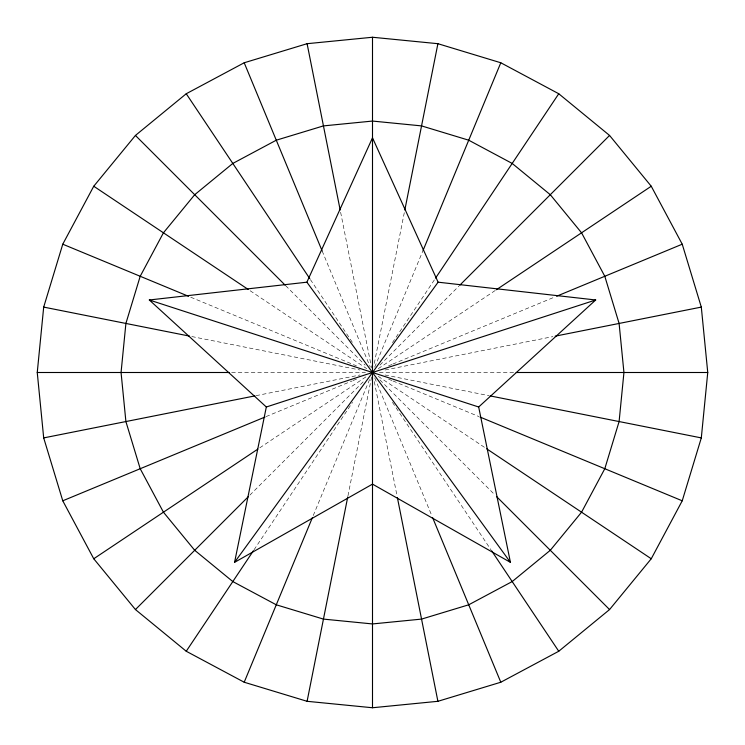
<?xml version="1.0" encoding="UTF-8"?>
<svg xmlns="http://www.w3.org/2000/svg" width="745" height="745" viewBox="0 0 745 745"><rect width="100%" height="100%" fill="white"/><g stroke="black" fill="none" stroke-linecap="round" stroke-linejoin="round"><path stroke-width="0.56" stroke-dasharray="3.73 2.79" d="M347.971 495.807L371.587 377.063M374.307 363.411L404.377 212.26M313.254 515.531L370.274 377.873M374.716 367.145L422.834 250.972M254.054 549.773L352.543 402.365M392.457 342.635L434.94 279.049M249.854 495.146L365.097 379.903M379.903 365.097L458.929 286.071M259.781 447.82L366.717 376.365M378.311 368.617L495.425 290.364M266.03 416.604L352.162 380.928M353.139 380.518L356.445 379.149M388.555 365.851L391.861 364.482M392.839 364.072L554.485 297.115M256.047 395.66L360.003 374.986M385.063 370.004L552.892 336.619M231.648 372.5L365.516 372.5M379.456 372.5L513.864 372.5M191.81 336.554L360.003 370.014M385.063 374.996L488.953 395.66M190.748 297.218L356.371 365.814M388.629 379.186L391.861 380.518M392.932 380.965L478.97 416.604M250.143 290.746L366.717 368.635M378.311 376.383L484.771 447.522M285.652 285.652L365.125 365.125M379.903 379.903L495.146 495.146M310.414 279.58L352.45 342.495M392.457 402.365L490.946 549.773M322.166 250.972L370.274 367.127M374.726 377.873L431.746 515.531M340.623 212.26L371.597 367.956M374.307 381.589L397.141 496.375"/><path stroke-width="1.12" d="M37.25 372.5L43.694 307.098L62.766 244.202L93.749 186.241L135.441 135.441L186.241 93.749L244.202 62.766L307.098 43.694L372.5 37.25L437.902 43.694L500.798 62.766L558.759 93.749L609.559 135.441L651.251 186.241L682.234 244.202L701.306 307.098L707.75 372.5L701.306 437.902L682.234 500.798L651.251 558.759L609.559 609.559L558.759 651.251L500.798 682.234L437.902 701.306L372.5 707.75L307.098 701.306L244.202 682.234L186.241 651.251L135.441 609.559L93.749 558.759L62.766 500.798L43.694 437.902L37.25 372.5L229.32 372.5M307.098 701.306L347.747 496.943M404.824 209.988L437.902 43.694M234.563 562.354L266.328 406.994L149.307 299.984L306.884 282.187L372.5 137.825L438.116 282.187L595.693 299.984L478.672 406.994L510.437 562.354L372.5 484.129L234.563 562.354L438.116 282.187M244.202 682.234L312.36 517.682M423.048 250.46L500.798 62.766M186.241 651.251L253.412 550.732M435.583 278.081L558.759 93.749M135.441 609.559L248.206 496.794M459.749 285.251L609.559 135.441M93.749 558.759L257.854 449.105M496.393 289.721L651.251 186.241M62.766 500.798L264.959 417.051M556.627 296.231L682.234 244.202M266.328 406.994L595.693 299.984M43.694 437.902L254.902 395.893M555.174 336.163L701.306 307.098M516.183 372.5L707.75 372.5M43.694 307.098L189.537 336.107M490.098 395.893L701.306 437.902M149.307 299.984L478.672 406.994M62.766 244.202L188.597 296.324M480.041 417.051L682.234 500.798M93.749 186.241L248.215 289.46M486.709 448.816L651.251 558.759M135.441 135.441L285.251 285.251M496.794 496.794L609.559 609.559M306.884 282.187L510.437 562.354M186.241 93.749L309.771 278.611M491.588 550.732L558.759 651.251M244.202 62.766L322.166 250.972M432.64 517.682L500.798 682.234M307.098 43.694L340.176 209.988M397.364 497.511L437.902 701.306M372.5 37.25L372.5 707.75M125.896 323.451L121.062 372.5L125.896 421.549L140.2 468.717L163.434 512.188L194.706 550.294L232.812 581.566L276.283 604.8L323.451 619.104L372.5 623.938L421.549 619.104L468.717 604.8L512.188 581.566L550.294 550.294L581.566 512.188L604.8 468.717L619.104 421.549L623.938 372.5L619.104 323.451L604.8 276.283L581.566 232.812L550.294 194.706L512.188 163.434L468.717 140.2L421.549 125.896L372.5 121.062L323.451 125.896L276.283 140.2L232.812 163.434L194.706 194.706L163.434 232.812L140.2 276.283L125.896 323.451"/></g></svg>
